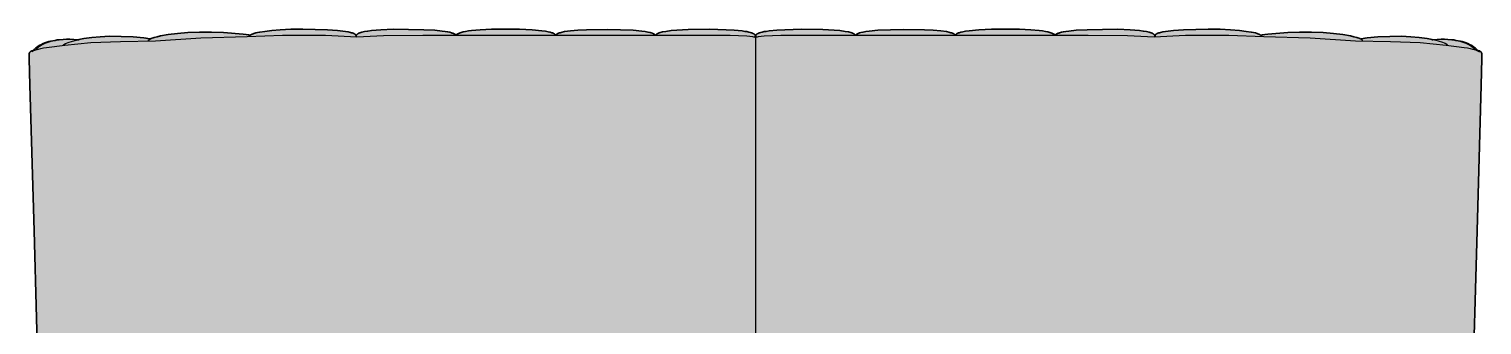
# Model space of a CAD drawing. Header units: millimetres. Extents: x 0 to 4322, y -1054 to 754.
# Drawn here: x 194 to 2045, y -677 to -300 of the extents above; entities that cross this region are included whole.
import ezdxf

# ---------------------------------------------------------------- set-up
doc = ezdxf.new("R2010")
doc.units = ezdxf.units.MM
doc.layers.add('Blocks', color=7, linetype='Continuous')
doc.layers.add('Blocks$Fill', color=7, linetype='Continuous', true_color=0xffffff)
doc.layers.add('Blocks$Inner', color=7, linetype='Continuous', lineweight=25, true_color=0x007f00)
doc.layers.add('Blocks$Outline', color=7, linetype='Continuous', lineweight=35, true_color=0xff3f3f)

# ---------------------------------------------------------------- blocks, each defined once
blk = doc.blocks.new('Loafer SC26 Sofa Back')
at = {"layer": 'Blocks$Fill'}
blk.add_hatch(color=256, dxfattribs=at).paths.add_polyline_path([(2018.5, 10), (2018.4, 9.5), (2018.3, 9), (2018.1, 8.5), (2018, 8.1), (2017.8, 7.8), (2017.7, 7.4), (2017.6, 7.3), (2017.5, 7.2), (2017.4, 7), (2017.3, 6.9), (2017.2, 6.8), (2017.1, 6.7), (2017, 6.6), (2017, 6.5), (2016.9, 6.4), (2016.8, 6.3), (2016.7, 6.3), (2016.6, 6.2), (2016.4, 6.1), (2016.2, 5.9), (2015.7, 5.7), (2015.3, 5.5), (2014.7, 5.3), (2014.1, 5.1), (2013.4, 4.9), (2010.8, 4.2), (2008.9, 3.8), (2007.6, 3.5), (2006.9, 3.4), (2006.9, 0), (1874.5, 0), (1874.5, 4.5), (1869.6, 4.5), (1865.5, 4.8), (1863.8, 4.9), (1862.4, 5.2), (1861.8, 5.3), (1861.3, 5.5), (1861.1, 5.5), (1860.8, 5.6), (1860.7, 5.7), (1860.5, 5.8), (1860.4, 5.8), (1860.3, 5.8), (1860.3, 5.9), (1860.2, 5.9), (1860.1, 5.9), (1860.1, 6), (1860, 6), (1860, 6), (1859.9, 6.1), (1859.8, 6.1), (1859.8, 6.2), (1859.7, 6.2), (1859.7, 6.3), (1859.7, 6.4), (1859.6, 6.4), (1859.6, 6.5), (1859.4, 6.6), (1859.2, 6.7), (1859.1, 6.8), (1858.9, 6.9), (1858.8, 7.1), (1858.6, 7.2), (1858.5, 7.3), (1858.4, 7.5), (1858.3, 7.6), (1858.2, 7.8), (1858.1, 7.9), (1858, 8.1), (1857.9, 8.2), (1857.8, 8.4), (1857.7, 8.7), (1857.5, 9.1), (1857.4, 9.5), (1857.3, 9.8), (1857.3, 10.2), (1857.1, 11.1), (1857, 11.9), (1856.7, 16.1), (1856.5, 22.1), (1854.8, 157.3), (1851.8, 217.1), (1849.8, 248.7), (1849.7, 249.3), (1849.8, 249.5), (1849.8, 249.6), (1849.8, 249.7), (1849.8, 249.8), (1849.8, 249.9), (1849.8, 250), (1849.9, 250.1), (1797.8, 259.2), (1785.1, 260.5), (1772.1, 261.3), (1729.8, 262.2), (1124.8, 262.8), (1122.9, 262.9), (1121.3, 263.1), (1120.7, 263.2), (1120.2, 263.4), (1120, 263.4), (1119.8, 263.5), (1119.6, 263.6), (1119.5, 263.6), (1119.5, 263.6), (1119.4, 263.6), (1119.3, 263.6), (1119.2, 263.5), (1119, 263.4), (1118.7, 263.4), (1118.2, 263.2), (1117.6, 263.1), (1116.1, 262.9), (1114.2, 262.8), (1102.9, 262.5), (466.9, 261.3), (453.9, 260.5), (441.2, 259.2), (413.2, 254.8), (389.1, 250.1), (389.1, 250), (389.1, 249.9), (389.2, 249.8), (389.2, 249.7), (389.2, 249.6), (389.2, 249.5), (389.2, 249.3), (389.2, 248.7), (389.1, 248), (384.2, 157.3), (382.6, 97), (382.3, 16.1), (381.9, 11.9), (381.8, 11.1), (381.7, 10.2), (381.6, 9.8), (381.5, 9.5), (381.4, 9.1), (381.3, 8.7), (381.2, 8.4), (381.1, 8.2), (381, 8.1), (380.9, 7.9), (380.8, 7.8), (380.7, 7.6), (380.6, 7.5), (380.5, 7.3), (380.3, 7.2), (380.2, 7.1), (380, 6.9), (379.9, 6.8), (379.7, 6.7), (379.6, 6.6), (379.4, 6.5), (379.3, 6.4), (379.3, 6.4), (379.3, 6.3), (379.2, 6.2), (379.2, 6.2), (379.1, 6.1), (379.1, 6.1), (379, 6), (378.9, 6), (378.9, 6), (378.8, 5.9), (378.8, 5.9), (378.7, 5.9), (378.6, 5.8), (378.5, 5.8), (378.5, 5.8), (378.3, 5.7), (378.1, 5.6), (377.9, 5.5), (377.7, 5.5), (377.1, 5.3), (376.5, 5.2), (375.1, 4.9), (373.4, 4.8), (369.4, 4.5), (364.5, 4.5), (364.5, 0), (232.1, 0), (232.1, 3.4), (231.4, 3.5), (230.1, 3.8), (228.1, 4.2), (225.5, 4.9), (224.8, 5.1), (224.2, 5.3), (223.7, 5.5), (223.2, 5.7), (222.8, 5.9), (222.6, 6.1), (222.4, 6.2), (222.3, 6.3), (222.2, 6.3), (222.1, 6.4), (222, 6.5), (221.9, 6.6), (221.8, 6.7), (221.7, 6.8), (221.6, 6.9), (221.5, 7), (221.5, 7.2), (221.4, 7.3), (221.3, 7.4), (221.1, 7.8), (221, 8.1), (220.8, 8.5), (220.7, 9), (220.5, 9.5), (220.4, 10), (219, 13), (217.7, 16), (216.6, 19.1), (215.5, 22.2), (214.6, 25.2), (213.8, 28.3), (213.1, 31.4), (212.6, 34.4), (211.8, 40.4), (211.3, 46.9), (210.9, 63.8), (193.6, 719.8), (193.6, 721.8), (193.7, 722.5), (193.7, 722.7), (193.8, 723), (193.8, 723.2), (193.9, 723.4), (193.9, 723.5), (194, 723.7), (194.1, 724), (194.3, 724.3), (194.4, 724.6), (194.6, 724.9), (194.7, 725), (194.8, 725.2), (194.9, 725.3), (195, 725.4), (195.1, 725.5), (195.2, 725.6), (195.3, 725.7), (195.5, 725.8), (195.6, 725.9), (195.7, 726), (195.9, 726.1), (196, 726.2), (196.2, 726.3), (196.3, 726.3), (196.5, 726.4), (196.6, 726.4), (196.8, 726.5), (197, 726.5), (197.2, 726.5), (197.4, 726.6), (197.6, 726.6), (197.8, 726.6), (198, 726.6), (198.2, 726.6), (198.4, 726.8), (198.6, 727), (198.8, 727.2), (199, 727.4), (199.2, 727.5), (199.5, 727.7), (199.7, 727.8), (199.8, 727.9), (199.9, 727.9), (200.6, 728.7), (201.4, 729.5), (202.3, 730.3), (203.2, 731), (204.1, 731.7), (205.1, 732.4), (207.2, 733.7), (209.3, 734.8), (211.5, 735.8), (213.7, 736.7), (216.1, 737.5), (218.7, 738.3), (221.3, 738.9), (224, 739.5), (226.8, 739.8), (229.4, 740.4), (232.1, 740.7), (237.1, 741.2), (241.3, 741.5), (245.6, 741.5), (250.5, 741.1), (256, 740.4), (256.7, 740.7), (257.4, 740.9), (259.2, 741.4), (261.2, 741.8), (263.4, 742.2), (273.5, 743.5), (284.1, 744.5), (296.2, 745.1), (310.9, 745), (326.4, 744.4), (339.8, 743.2), (342.4, 742.8), (344.7, 742.4), (346.6, 741.9), (347.3, 741.7), (347.7, 741.6), (348, 741.5), (348.5, 741.8), (349, 742.1), (349.6, 742.4), (350.2, 742.6), (351.6, 743.2), (353.2, 743.7), (356.8, 744.6), (361, 745.5), (370.9, 747.2), (382.6, 748.7), (396, 749.8), (410.7, 750.4), (425.9, 750.4), (441.2, 749.9), (466.4, 747.9), (470.2, 747.5), (472.7, 747), (473.6, 746.8), (474, 746.7), (474.3, 746.6), (474.6, 746.5), (474.7, 746.4), (474.8, 746.4), (474.9, 746.3), (475, 746.3), (475.1, 746.2), (475.1, 746.2), (475.2, 746.2), (475.3, 746.3), (475.4, 746.4), (475.6, 746.5), (475.7, 746.7), (476, 746.9), (476.4, 747.1), (476.8, 747.3), (477.2, 747.5), (478.1, 747.9), (479.1, 748.3), (480.1, 748.7), (482.4, 749.3), (484.8, 749.9), (487.5, 750.4), (494.1, 751.4), (502.8, 752.5), (513.8, 753.5), (527.2, 754.1), (542.3, 754.3), (573.8, 753.3), (586.8, 752.3), (596.8, 751.2), (600.5, 750.6), (603.3, 750), (604.5, 749.7), (605.6, 749.3), (606.5, 749), (607.4, 748.7), (608.1, 748.3), (608.4, 748.2), (608.7, 748), (609, 747.8), (609.1, 747.7), (609.3, 747.6), (609.4, 747.5), (609.5, 747.4), (609.6, 747.3), (609.7, 747.1), (609.8, 747), (609.9, 746.9), (609.9, 746.8), (610, 746.6), (610.1, 746.5), (610.1, 746.3), (610.2, 746.2), (610.2, 746), (610.2, 745.9), (610.3, 745.7), (610.3, 745.5), (610.3, 745.4), (610.3, 745.2), (610.3, 745), (610.3, 745.2), (610.4, 745.4), (610.4, 745.6), (610.5, 745.8), (610.5, 746), (610.6, 746.2), (610.7, 746.3), (610.8, 746.5), (610.9, 746.7), (611, 746.9), (611.1, 747), (611.3, 747.2), (611.4, 747.3), (611.5, 747.5), (611.7, 747.6), (611.9, 747.8), (612, 747.9), (612.2, 748), (612.6, 748.3), (613.1, 748.6), (613.5, 748.8), (614, 749), (615.1, 749.5), (616.4, 749.9), (617.8, 750.3), (621.2, 751.1), (625.2, 751.8), (630, 752.4), (641.8, 753.4), (657.7, 754), (696.6, 753.5), (710.6, 752.7), (720.2, 751.8), (723.9, 751.3), (727, 750.8), (729.7, 750.2), (731.9, 749.5), (733, 749.2), (733.9, 748.9), (734.7, 748.5), (735.5, 748.1), (735.8, 747.9), (736.2, 747.8), (736.5, 747.6), (736.7, 747.4), (737, 747.2), (737.2, 747), (737.4, 746.8), (737.5, 746.7), (737.6, 746.5), (737.6, 746.6), (737.7, 746.6), (737.8, 746.7), (737.9, 746.8), (738, 746.9), (738.1, 747.1), (738.2, 747.2), (738.5, 747.4), (738.8, 747.6), (739.2, 747.8), (740, 748.3), (740.9, 748.8), (742, 749.2), (743.1, 749.7), (744.4, 750.1), (745.6, 750.5), (747, 750.8), (750, 751.4), (753.5, 752), (757.7, 752.5), (768.6, 753.4), (782.9, 754.1), (818.5, 754.2), (834.7, 753.4), (847.3, 752.2), (851.7, 751.6), (855.1, 750.9), (857.7, 750.3), (859.8, 749.6), (860.7, 749.3), (861.5, 749), (862.2, 748.6), (862.6, 748.5), (862.9, 748.3), (863.2, 748.1), (863.5, 747.9), (863.8, 747.7), (864, 747.5), (864.2, 747.2), (864.3, 747.1), (864.4, 747), (864.5, 746.9), (864.6, 746.7), (864.7, 746.6), (864.8, 746.4), (864.9, 746.6), (865, 746.7), (865.1, 746.8), (865.2, 747), (865.3, 747.1), (865.4, 747.2), (865.5, 747.3), (865.6, 747.4), (865.9, 747.7), (866.2, 747.9), (866.5, 748.1), (866.9, 748.3), (867.3, 748.5), (867.7, 748.7), (868.5, 749), (869.5, 749.4), (870.6, 749.7), (873.1, 750.3), (876.1, 751), (883.5, 752.1), (893, 752.9), (904.2, 753.5), (931.4, 753.9), (963.5, 752.8), (974.7, 751.7), (978.9, 751.2), (982.4, 750.5), (985.4, 749.8), (986.7, 749.5), (988, 749), (988.6, 748.8), (989.1, 748.6), (989.6, 748.3), (990.2, 748), (990.6, 747.7), (991.1, 747.4), (991.5, 747.1), (991.9, 746.7), (992.8, 747.4), (993.2, 747.7), (993.6, 748), (994.1, 748.3), (994.6, 748.5), (995, 748.8), (995.6, 749), (996.1, 749.2), (996.7, 749.4), (997.9, 749.8), (1001, 750.6), (1005.4, 751.4), (1012, 752.3), (1033.7, 753.6), (1061.3, 754), (1092.3, 752.8), (1102.3, 751.9), (1105.8, 751.4), (1108.6, 751), (1110.9, 750.5), (1112.8, 750), (1114.4, 749.5), (1115.7, 749), (1116.2, 748.8), (1116.7, 748.6), (1117.1, 748.4), (1117.5, 748.2), (1117.8, 748), (1118.1, 747.8), (1118.3, 747.6), (1118.6, 747.4), (1118.7, 747.2), (1118.8, 747.1), (1118.8, 747), (1118.9, 746.9), (1119, 746.9), (1119, 746.8), (1119, 746.8), (1119.1, 746.7), (1119.1, 746.6), (1119.1, 746.6), (1119.1, 746.5), (1119.2, 746.4), (1119.2, 746.4), (1119.2, 746.3), (1119.2, 746.2), (1119.2, 746.1), (1119.3, 746), (1119.3, 745.8), (1119.3, 745.6), (1119.3, 745.4), (1119.2, 745.2), (1119.2, 745), (1119.1, 744.7), (1119, 744.4), (1118.9, 744.2), (1118.8, 743.9), (1118.9, 743.9), (1119.1, 743.8), (1119.2, 743.7), (1119.4, 743.6), (1119.4, 743.6), (1119.5, 743.6), (1119.5, 743.6), (1119.6, 743.6), (1119.7, 743.7), (1119.9, 743.8), (1120.1, 743.9), (1120.1, 743.9), (1120, 744.2), (1119.9, 744.4), (1119.8, 744.7), (1119.8, 745), (1119.7, 745.2), (1119.7, 745.4), (1119.7, 745.6), (1119.7, 745.8), (1119.7, 746), (1119.7, 746.1), (1119.7, 746.2), (1119.7, 746.3), (1119.8, 746.4), (1119.8, 746.4), (1119.8, 746.5), (1119.8, 746.6), (1119.9, 746.6), (1119.9, 746.7), (1119.9, 746.8), (1120, 746.8), (1120, 746.9), (1120, 746.9), (1120.1, 747), (1120.2, 747.1), (1120.3, 747.2), (1120.4, 747.4), (1120.6, 747.6), (1120.9, 747.8), (1121.2, 748), (1121.5, 748.2), (1121.9, 748.4), (1122.3, 748.6), (1122.8, 748.8), (1123.3, 749), (1124.6, 749.5), (1126.1, 750), (1128.1, 750.5), (1130.4, 751), (1133.2, 751.4), (1136.7, 751.9), (1146.7, 752.8), (1177.7, 754), (1205.3, 753.6), (1226.9, 752.3), (1233.6, 751.4), (1237.9, 750.6), (1241.1, 749.8), (1242.3, 749.4), (1242.9, 749.2), (1243.4, 749), (1243.9, 748.8), (1244.4, 748.5), (1244.9, 748.3), (1245.3, 748), (1245.7, 747.7), (1246.2, 747.4), (1247, 746.7), (1247.4, 747.1), (1247.9, 747.4), (1248.3, 747.7), (1248.8, 748), (1249.3, 748.3), (1249.8, 748.6), (1250.4, 748.8), (1251, 749), (1252.2, 749.5), (1253.6, 749.8), (1256.6, 750.5), (1260.1, 751.2), (1264.3, 751.7), (1275.5, 752.8), (1307.5, 753.9), (1334.7, 753.5), (1345.9, 752.9), (1355.5, 752.1), (1362.9, 751), (1365.9, 750.3), (1368.4, 749.7), (1369.4, 749.4), (1370.4, 749), (1371.3, 748.7), (1371.7, 748.5), (1372.1, 748.3), (1372.4, 748.1), (1372.7, 747.9), (1373, 747.7), (1373.3, 747.4), (1373.4, 747.3), (1373.6, 747.2), (1373.7, 747.1), (1373.8, 747), (1373.9, 746.8), (1374, 746.7), (1374.1, 746.6), (1374.1, 746.4), (1374.2, 746.6), (1374.3, 746.7), (1374.4, 746.9), (1374.5, 747), (1374.6, 747.1), (1374.7, 747.2), (1374.9, 747.5), (1375.2, 747.7), (1375.5, 747.9), (1375.8, 748.1), (1376.1, 748.3), (1376.4, 748.5), (1376.7, 748.6), (1377.5, 749), (1378.3, 749.3), (1379.2, 749.6), (1381.2, 750.3), (1383.8, 750.9), (1387.2, 751.6), (1391.7, 752.2), (1404.2, 753.4), (1420.4, 754.2), (1456, 754.1), (1470.4, 753.4), (1481.2, 752.5), (1485.4, 752), (1489, 751.4), (1492, 750.8), (1493.3, 750.5), (1494.6, 750.1), (1495.8, 749.7), (1497, 749.2), (1498, 748.8), (1499, 748.3), (1499.8, 747.8), (1500.2, 747.6), (1500.5, 747.4), (1500.8, 747.2), (1500.9, 747.1), (1501, 746.9), (1501.1, 746.8), (1501.2, 746.7), (1501.3, 746.6), (1501.3, 746.6), (1501.3, 746.5), (1501.4, 746.7), (1501.5, 746.8), (1501.7, 747), (1502, 747.2), (1502.2, 747.4), (1502.5, 747.6), (1502.8, 747.8), (1503.1, 747.9), (1503.5, 748.1), (1504.2, 748.5), (1505.1, 748.9), (1506, 749.2), (1507, 749.5), (1509.3, 750.2), (1512, 750.8), (1515.1, 751.3), (1518.8, 751.8), (1528.3, 752.7), (1542.3, 753.5), (1581.2, 754), (1597.1, 753.4), (1609, 752.4), (1613.7, 751.8), (1617.8, 751.1), (1621.1, 750.3), (1622.5, 749.9), (1623.8, 749.5), (1624.9, 749), (1625.4, 748.8), (1625.9, 748.6), (1626.3, 748.3), (1626.7, 748), (1626.9, 747.9), (1627.1, 747.8), (1627.3, 747.6), (1627.4, 747.5), (1627.6, 747.3), (1627.7, 747.2), (1627.8, 747), (1627.9, 746.9), (1628.1, 746.7), (1628.2, 746.5), (1628.3, 746.3), (1628.3, 746.2), (1628.4, 746), (1628.5, 745.8), (1628.5, 745.6), (1628.6, 745.4), (1628.6, 745.2), (1628.7, 745), (1628.7, 745), (1628.7, 745.2), (1628.7, 745.4), (1628.7, 745.5), (1628.7, 745.7), (1628.7, 745.9), (1628.7, 746), (1628.8, 746.2), (1628.8, 746.3), (1628.9, 746.5), (1628.9, 746.6), (1629, 746.8), (1629.1, 746.9), (1629.2, 747), (1629.3, 747.1), (1629.4, 747.3), (1629.5, 747.4), (1629.6, 747.5), (1629.7, 747.6), (1629.8, 747.7), (1630, 747.8), (1630.2, 748), (1630.5, 748.2), (1630.9, 748.3), (1631.6, 748.7), (1632.4, 749), (1633.4, 749.3), (1634.4, 749.7), (1635.6, 750), (1638.5, 750.6), (1642.2, 751.2), (1652.1, 752.3), (1665.2, 753.3), (1696.6, 754.3), (1711.8, 754.1), (1725.1, 753.5), (1736.2, 752.5), (1744.9, 751.4), (1751.4, 750.4), (1754.1, 749.9), (1756.6, 749.3), (1758.8, 748.7), (1759.9, 748.3), (1760.9, 747.9), (1761.8, 747.5), (1762.2, 747.3), (1762.6, 747.1), (1762.9, 746.9), (1763.2, 746.7), (1763.4, 746.5), (1763.5, 746.4), (1763.7, 746.3), (1763.8, 746.2), (1763.9, 746.2), (1763.9, 746.3), (1764, 746.3), (1764.1, 746.4), (1764.2, 746.4), (1764.4, 746.5), (1764.6, 746.6), (1764.9, 746.7), (1765.3, 746.8), (1766.2, 747), (1768.8, 747.5), (1772.5, 747.9), (1797.8, 749.9), (1813, 750.4), (1828.3, 750.4), (1842.9, 749.8), (1856.4, 748.7), (1868.1, 747.2), (1877.9, 745.5), (1882.1, 744.6), (1885.8, 743.7), (1887.3, 743.2), (1888.7, 742.6), (1889.4, 742.4), (1890, 742.1), (1890.5, 741.8), (1891, 741.5), (1891.3, 741.6), (1891.6, 741.7), (1892.4, 741.9), (1894.2, 742.4), (1896.5, 742.8), (1899.2, 743.2), (1912.6, 744.4), (1928, 745), (1942.8, 745.1), (1954.9, 744.5), (1965.5, 743.5), (1975.5, 742.2), (1977.7, 741.8), (1979.8, 741.4), (1981.5, 740.9), (1982.3, 740.7), (1983, 740.4), (1988.4, 741.1), (1993.4, 741.5), (1997.6, 741.5), (2001.9, 741.2), (2006.9, 740.7), (2009.6, 740.4), (2012.2, 739.8), (2015, 739.5), (2017.7, 738.9), (2020.3, 738.3), (2022.8, 737.5), (2025.2, 736.7), (2027.5, 735.8), (2029.7, 734.8), (2031.8, 733.7), (2033.8, 732.4), (2034.8, 731.7), (2035.8, 731), (2036.7, 730.3), (2037.5, 729.5), (2038.3, 728.7), (2039.1, 727.9), (2039.2, 727.9), (2039.3, 727.8), (2039.5, 727.7), (2039.7, 727.5), (2039.9, 727.4), (2040.2, 727.2), (2040.4, 727), (2040.6, 726.8), (2040.8, 726.6), (2041, 726.6), (2041.2, 726.6), (2041.4, 726.6), (2041.6, 726.6), (2041.8, 726.5), (2042, 726.5), (2042.1, 726.5), (2042.3, 726.4), (2042.5, 726.4), (2042.6, 726.3), (2042.8, 726.3), (2042.9, 726.2), (2043.1, 726.1), (2043.2, 726), (2043.4, 725.9), (2043.5, 725.8), (2043.6, 725.7), (2043.7, 725.6), (2043.9, 725.5), (2044, 725.4), (2044.1, 725.3), (2044.2, 725.2), (2044.3, 725), (2044.4, 724.9), (2044.5, 724.6), (2044.7, 724.3), (2044.8, 724), (2045, 723.7), (2045, 723.5), (2045.1, 723.4), (2045.1, 723.2), (2045.2, 723), (2045.2, 722.7), (2045.3, 722.5), (2045.3, 721.8), (2045.4, 719.8), (2045.4, 716.5), (2027.6, 46.9), (2027.2, 40.4), (2026.4, 34.4), (2025.8, 31.4), (2025.2, 28.3), (2024.4, 25.2), (2023.4, 22.2), (2022.4, 19.1), (2021.2, 16), (2019.9, 13)], flags=0)
at = {"layer": 'Blocks$Inner'}
for p, q in [((1119, 746.8), (1118.9, 746.9)), ((1120, 746.8), (1120, 746.9)), ((2040.8, 726.6), (2040, 726.3))]:
    blk.add_line(p, q, dxfattribs=at)
for points in [[(348, 741.5), (347.7, 741.6), (347.3, 741.7), (346.6, 741.9), (344.7, 742.4), (342.4, 742.8), (339.8, 743.2), (326.4, 744.4), (310.9, 745), (296.2, 745.1), (284.1, 744.5), (273.5, 743.5), (263.4, 742.2), (261.2, 741.8), (259.2, 741.4), (257.4, 740.9), (256.7, 740.7), (256, 740.4), (250.5, 741.1), (245.6, 741.5), (241.3, 741.5), (237.1, 741.2), (232.1, 740.7), (229.4, 740.4), (226.8, 739.8), (223.3, 739), (220.2, 738.1), (217.4, 737.2), (215, 736.3), (212.9, 735.4), (211.1, 734.5), (209.4, 733.6), (207.8, 732.6), (206.2, 731.5), (204.7, 730.3), (204, 729.7), (203.3, 729), (202.6, 728.4), (202, 727.7), (200.3, 726.9), (199.3, 726.4), (196.9, 725.1)], [(202, 727.7), (205.4, 728.7), (208.7, 729.5), (212.1, 730.2), (216, 730.8), (239.1, 733.8), (272.3, 737.2), (310, 738.6), (354.8, 739.5), (412.6, 743.3), (471.6, 744.8), (516.4, 746.7), (571.2, 746.5), (611.5, 744.5), (645.4, 746.1), (695.6, 746.5), (739, 746.5), (790.4, 746.5), (865.9, 746.4), (939.5, 746.4), (992.1, 746.7), (1037.9, 746.5), (1087, 746.5), (1108.3, 745.6), (1112.3, 745.2), (1115.6, 744.7), (1117, 744.4), (1118.1, 744.2), (1118.5, 744), (1118.9, 743.9), (1119.1, 743.8), (1119.2, 743.7), (1119.4, 743.6), (1119.4, 743.6), (1119.5, 743.6), (1119.5, 267)], [(345.5, 739.1), (345.6, 739.3), (345.7, 739.5), (345.7, 739.7), (345.8, 739.9), (346, 740), (346.1, 740.2), (346.2, 740.3), (346.4, 740.5), (346.5, 740.6), (346.7, 740.8), (346.9, 740.9), (347.1, 741), (347.3, 741.2), (347.5, 741.3), (347.7, 741.4), (348, 741.5), (348.5, 741.8), (349, 742.1), (349.6, 742.4), (350.2, 742.6), (351.6, 743.2), (353.2, 743.7), (356.8, 744.6), (361, 745.5), (370.9, 747.2), (382.6, 748.7), (396, 749.8), (410.7, 750.4), (425.9, 750.4), (441.2, 749.9), (466.4, 747.9), (470.2, 747.5), (472.7, 747), (473.6, 746.8), (474, 746.7), (474.3, 746.6), (474.6, 746.5), (474.7, 746.4), (474.8, 746.4), (474.9, 746.3), (475, 746.3), (475.1, 746.2), (475.1, 746.2), (475.2, 746.2)], [(474.4, 744.9), (474.4, 745.1), (474.5, 745.3), (474.6, 745.5), (474.6, 745.6), (474.7, 745.6), (474.7, 745.7), (474.8, 745.8), (474.9, 745.9), (474.9, 745.9), (475, 746), (475, 746.1), (475.1, 746.1), (475.2, 746.2), (475.3, 746.3), (475.4, 746.4), (475.6, 746.5), (475.7, 746.7), (476, 746.9), (476.4, 747.1), (476.8, 747.3), (477.2, 747.5), (478.1, 747.9), (479.1, 748.3), (480.1, 748.7), (482.4, 749.3), (484.8, 749.9), (487.5, 750.4), (494.1, 751.4), (502.8, 752.5), (513.8, 753.5), (527.2, 754.1), (542.3, 754.3), (573.8, 753.3), (586.8, 752.3), (596.8, 751.2), (600.5, 750.6), (603.3, 750), (604.5, 749.7), (605.6, 749.3), (606.5, 749), (607.4, 748.7), (608.1, 748.3), (608.4, 748.2), (608.7, 748), (609, 747.8), (609.1, 747.7), (609.3, 747.6), (609.4, 747.5), (609.5, 747.4), (609.6, 747.3), (609.7, 747.1), (609.8, 747), (609.9, 746.9), (609.9, 746.8), (610, 746.6), (610.1, 746.5), (610.1, 746.3), (610.2, 746.2), (610.2, 746), (610.2, 745.9), (610.3, 745.7), (610.3, 745.5), (610.3, 745.4), (610.3, 745.2), (610.3, 745), (610.3, 744.8), (610.2, 744.6), (610.3, 744.8), (610.3, 745), (610.3, 745.2), (610.4, 745.4), (610.4, 745.6), (610.5, 745.8), (610.5, 746), (610.6, 746.2), (610.7, 746.3), (610.8, 746.5), (610.9, 746.7), (611, 746.9), (611.1, 747), (611.3, 747.2), (611.4, 747.3), (611.5, 747.5), (611.7, 747.6), (611.9, 747.8), (612, 747.9), (612.2, 748), (612.6, 748.3), (613.1, 748.6), (613.5, 748.8), (614, 749), (615.1, 749.5), (616.4, 749.9), (617.8, 750.3), (621.2, 751.1), (625.2, 751.8), (630, 752.4), (641.8, 753.4), (657.7, 754), (696.6, 753.5), (710.6, 752.7), (720.2, 751.8), (723.9, 751.3), (727, 750.8), (729.7, 750.2), (731.9, 749.5), (733, 749.2), (733.9, 748.9)], [(737.6, 746.6), (737.5, 746.7), (737.4, 746.8), (737.2, 747), (737, 747.2), (736.7, 747.4), (736.5, 747.6), (736.2, 747.8), (735.5, 748.1), (734.7, 748.5), (733.9, 748.9), (733, 749.2), (731.9, 749.5)], [(734.7, 748.5), (735.5, 748.1), (735.8, 747.9), (736.2, 747.8), (736.5, 747.6), (736.7, 747.4), (737, 747.2), (737.2, 747), (737.4, 746.8), (737.5, 746.7), (737.6, 746.5), (737.6, 746.6), (737.7, 746.6), (737.8, 746.7), (737.9, 746.8), (738, 746.9), (738.1, 747.1), (738.2, 747.2), (738.5, 747.4), (738.8, 747.6), (739.2, 747.8), (740, 748.3), (740.9, 748.8), (742, 749.2), (743.1, 749.7), (744.4, 750.1), (745.6, 750.5), (747, 750.8), (750, 751.4), (753.5, 752), (757.7, 752.5), (768.6, 753.4), (782.9, 754.1), (818.5, 754.2), (834.7, 753.4), (847.3, 752.2), (851.7, 751.6), (855.1, 750.9), (857.7, 750.3), (859.8, 749.6), (860.7, 749.3), (861.5, 749), (862.2, 748.6), (862.6, 748.5), (862.9, 748.3), (863.2, 748.1), (863.5, 747.9), (863.8, 747.7), (864, 747.5), (864.2, 747.2), (864.3, 747.1), (864.4, 747), (864.5, 746.9), (864.6, 746.7), (864.7, 746.6), (864.8, 746.4), (864.9, 746.6), (865, 746.7), (865.1, 746.8), (865.2, 747), (865.3, 747.1), (865.4, 747.2), (865.5, 747.3), (865.6, 747.4), (865.9, 747.7), (866.2, 747.9), (866.5, 748.1), (866.9, 748.3), (867.3, 748.5), (867.7, 748.7), (868.5, 749), (869.5, 749.4), (870.6, 749.7), (873.1, 750.3), (876.1, 751), (883.5, 752.1), (893, 752.9), (904.2, 753.5), (931.4, 753.9), (963.5, 752.8), (974.7, 751.7), (978.9, 751.2), (982.4, 750.5), (985.4, 749.8), (986.7, 749.5), (988, 749), (988.6, 748.8), (989.1, 748.6), (989.6, 748.3), (990.2, 748), (990.6, 747.7), (991.1, 747.4), (991.5, 747.1), (991.9, 746.7), (992.8, 747.4), (993.2, 747.7), (993.6, 748), (994.1, 748.3), (994.6, 748.5), (995, 748.8), (995.6, 749)], [(1118.1, 747.8), (1117.8, 748), (1117.5, 748.2), (1117.1, 748.4), (1116.7, 748.6), (1116.2, 748.8), (1115.7, 749), (1114.4, 749.5), (1112.8, 750), (1110.9, 750.5), (1108.6, 751), (1105.8, 751.4), (1102.3, 751.9), (1092.3, 752.8), (1061.3, 754), (1033.7, 753.6), (1012, 752.3), (1005.4, 751.4), (1001, 750.6), (997.9, 749.8), (996.7, 749.4), (996.1, 749.2), (995.6, 749), (995, 748.8), (994.6, 748.5), (994.1, 748.3), (993.7, 748), (993.3, 747.7), (993.1, 747.5), (993, 747.4), (992.8, 747.2), (992.6, 747.1), (992.5, 746.9), (992.3, 746.7)], [(1117.5, 748.2), (1117.8, 748), (1118.1, 747.8), (1118.3, 747.6), (1118.6, 747.4), (1118.7, 747.2), (1118.8, 747.1), (1118.8, 747), (1118.9, 746.9), (1119, 746.9), (1119, 746.8), (1119, 746.8), (1119.1, 746.7), (1119.1, 746.6), (1119.1, 746.6), (1119.1, 746.5), (1119.2, 746.4), (1119.2, 746.4), (1119.2, 746.3), (1119.2, 746.2), (1119.2, 746.1), (1119.3, 746), (1119.3, 745.8), (1119.3, 745.6), (1119.3, 745.4), (1119.2, 745.2), (1119.2, 745), (1119.1, 744.7), (1119, 744.4), (1118.9, 744.2), (1118.8, 743.9)], [(1119.5, 743.6), (1119.5, 743.6), (1119.6, 743.6), (1119.7, 743.7), (1119.9, 743.8), (1120.1, 743.9), (1120.5, 744), (1120.9, 744.2), (1121.4, 744.3), (1122, 744.4), (1123.3, 744.7), (1126.6, 745.2), (1130.7, 745.6), (1151.9, 746.5), (1201, 746.5), (1246.8, 746.7), (1299.5, 746.4), (1373.1, 746.4), (1448.6, 746.5), (1500, 746.5), (1543.3, 746.5), (1593.5, 746.1), (1627.5, 744.5), (1667.7, 746.5), (1722.6, 746.7), (1767.3, 744.8), (1826.4, 743.3), (1884.2, 739.5), (1928.9, 738.6), (1966.6, 737.2), (1999.9, 733.8), (2022.9, 730.8), (2026.8, 730.2), (2030.2, 729.5), (2033.5, 728.7), (2037, 727.7), (2038.7, 726.9), (2039.6, 726.4), (2042.1, 725.1)], [(1504.2, 748.5), (1503.5, 748.1), (1503.1, 747.9), (1502.8, 747.8), (1502.5, 747.6), (1502.2, 747.4), (1502, 747.2), (1501.7, 747), (1501.5, 746.8), (1501.4, 746.7), (1501.3, 746.5), (1501.3, 746.6), (1501.3, 746.6), (1501.2, 746.7), (1501.1, 746.8), (1501, 746.9), (1500.9, 747.1), (1500.8, 747.2), (1500.5, 747.4), (1500.2, 747.6), (1499.8, 747.8), (1499, 748.3), (1498, 748.8), (1497, 749.2), (1495.8, 749.7), (1494.6, 750.1), (1493.3, 750.5), (1492, 750.8), (1489, 751.4), (1485.4, 752), (1481.2, 752.5), (1470.4, 753.4), (1456, 754.1), (1420.4, 754.2), (1404.2, 753.4), (1391.7, 752.2), (1387.2, 751.6), (1383.8, 750.9), (1381.2, 750.3), (1379.2, 749.6), (1378.3, 749.3), (1377.5, 749), (1376.7, 748.6), (1376.4, 748.5), (1376.1, 748.3), (1375.8, 748.1), (1375.5, 747.9), (1375.2, 747.7), (1374.9, 747.5), (1374.7, 747.2), (1374.6, 747.1), (1374.5, 747), (1374.4, 746.9), (1374.3, 746.7), (1374.2, 746.6), (1374.1, 746.4), (1374.1, 746.6), (1374, 746.7), (1373.9, 746.8), (1373.8, 747), (1373.7, 747.1), (1373.6, 747.2), (1373.4, 747.3), (1373.3, 747.4), (1373, 747.7), (1372.7, 747.9), (1372.4, 748.1), (1372.1, 748.3), (1371.7, 748.5), (1371.3, 748.7), (1370.4, 749), (1369.4, 749.4), (1368.4, 749.7), (1365.9, 750.3), (1362.9, 751), (1355.5, 752.1), (1345.9, 752.9), (1334.7, 753.5), (1307.5, 753.9), (1275.5, 752.8), (1264.3, 751.7), (1260.1, 751.2), (1256.6, 750.5), (1253.6, 749.8), (1252.2, 749.5), (1251, 749), (1250.4, 748.8), (1249.8, 748.6), (1249.3, 748.3), (1248.8, 748), (1248.3, 747.7), (1247.9, 747.4), (1247.4, 747.1), (1247, 746.7), (1246.2, 747.4), (1245.7, 747.7), (1245.3, 748), (1244.9, 748.3), (1244.4, 748.5), (1243.9, 748.8), (1243.4, 749), (1242.9, 749.2), (1242.3, 749.4), (1241.1, 749.8), (1237.9, 750.6), (1233.6, 751.4), (1226.9, 752.3), (1205.3, 753.6), (1177.7, 754), (1146.7, 752.8), (1136.7, 751.9), (1133.2, 751.4), (1130.4, 751), (1128.1, 750.5), (1126.1, 750), (1124.6, 749.5), (1123.3, 749), (1122.8, 748.8), (1122.3, 748.6), (1121.9, 748.4), (1121.5, 748.2), (1121.2, 748), (1120.9, 747.8), (1120.6, 747.6), (1120.4, 747.4), (1120.3, 747.2), (1120.2, 747.1), (1120.1, 747), (1120, 746.9), (1120, 746.9), (1120, 746.8), (1119.9, 746.8), (1119.9, 746.7), (1119.9, 746.6), (1119.8, 746.6), (1119.8, 746.5), (1119.8, 746.4), (1119.8, 746.4), (1119.7, 746.3), (1119.7, 746.2), (1119.7, 746.1), (1119.7, 746), (1119.7, 745.8), (1119.7, 745.6), (1119.7, 745.4), (1119.7, 745.2), (1119.8, 745), (1119.8, 744.7), (1119.9, 744.4), (1120, 744.2), (1120.1, 743.9)], [(1120.9, 747.8), (1121.2, 748), (1121.5, 748.2)], [(1243.9, 748.8), (1244.4, 748.5), (1244.8, 748.3), (1245.3, 748), (1245.6, 747.7), (1245.8, 747.5), (1246, 747.4), (1246.2, 747.2), (1246.3, 747.1), (1246.5, 746.9), (1246.6, 746.7)], [(1501.3, 746.6), (1501.4, 746.7), (1501.5, 746.8), (1501.7, 747), (1502, 747.2), (1502.2, 747.4), (1502.5, 747.6), (1502.8, 747.8), (1503.5, 748.1), (1504.2, 748.5), (1505.1, 748.9), (1506, 749.2), (1507, 749.5)], [(1628.6, 745.2), (1628.7, 745), (1628.7, 744.8), (1628.7, 744.6), (1628.7, 744.8), (1628.7, 745), (1628.6, 745.2), (1628.6, 745.4), (1628.5, 745.6), (1628.5, 745.8), (1628.4, 746), (1628.3, 746.2), (1628.3, 746.3), (1628.2, 746.5), (1628.1, 746.7), (1627.9, 746.9), (1627.8, 747), (1627.7, 747.2), (1627.6, 747.3), (1627.4, 747.5), (1627.3, 747.6), (1627.1, 747.8), (1626.9, 747.9), (1626.7, 748), (1626.3, 748.3), (1625.9, 748.6), (1625.4, 748.8), (1624.9, 749), (1623.8, 749.5), (1622.5, 749.9), (1621.1, 750.3), (1617.8, 751.1), (1613.7, 751.8), (1609, 752.4), (1597.1, 753.4), (1581.2, 754), (1542.3, 753.5), (1528.3, 752.7), (1518.8, 751.8), (1515.1, 751.3), (1512, 750.8), (1509.3, 750.2), (1507, 749.5), (1506, 749.2), (1505.1, 748.9)], [(1764.6, 744.9), (1764.5, 745.1), (1764.4, 745.3), (1764.4, 745.5), (1764.3, 745.6), (1764.3, 745.6), (1764.2, 745.7), (1764.2, 745.8), (1764.1, 745.9), (1764, 745.9), (1764, 746), (1763.9, 746.1), (1763.9, 746.1), (1763.8, 746.2), (1763.7, 746.3), (1763.5, 746.4), (1763.4, 746.5), (1763.2, 746.7), (1762.9, 746.9), (1762.6, 747.1), (1762.2, 747.3), (1761.8, 747.5), (1760.9, 747.9), (1759.9, 748.3), (1758.8, 748.7), (1756.6, 749.3), (1754.1, 749.9), (1751.4, 750.4), (1744.9, 751.4), (1736.2, 752.5), (1725.1, 753.5), (1711.8, 754.1), (1696.6, 754.3), (1665.2, 753.3), (1652.1, 752.3), (1642.2, 751.2), (1638.5, 750.6), (1635.6, 750), (1634.4, 749.7), (1633.4, 749.3), (1632.4, 749), (1631.6, 748.7), (1630.9, 748.3), (1630.5, 748.2), (1630.2, 748), (1630, 747.8), (1629.8, 747.7), (1629.7, 747.6), (1629.6, 747.5), (1629.5, 747.4), (1629.4, 747.3), (1629.3, 747.1), (1629.2, 747), (1629.1, 746.9), (1629, 746.8), (1628.9, 746.6), (1628.9, 746.5), (1628.8, 746.3), (1628.8, 746.2), (1628.7, 746), (1628.7, 745.9), (1628.7, 745.7), (1628.7, 745.5), (1628.7, 745.4), (1628.7, 745.2), (1628.7, 745), (1628.7, 744.8)], [(1893.5, 739.1), (1893.4, 739.3), (1893.3, 739.5), (1893.2, 739.7), (1893.1, 739.9), (1893, 740), (1892.9, 740.2), (1892.7, 740.3), (1892.6, 740.5), (1892.4, 740.6), (1892.3, 740.8), (1892.1, 740.9), (1891.9, 741), (1891.7, 741.2), (1891.5, 741.3), (1891.2, 741.4), (1891, 741.5), (1890.5, 741.8), (1890, 742.1), (1889.4, 742.4), (1888.7, 742.6), (1887.3, 743.2), (1885.8, 743.7), (1882.1, 744.6), (1877.9, 745.5), (1868.1, 747.2), (1856.4, 748.7), (1842.9, 749.8), (1828.3, 750.4), (1813, 750.4), (1797.8, 749.9), (1772.5, 747.9), (1768.8, 747.5), (1766.2, 747), (1765.3, 746.8), (1764.9, 746.7), (1764.6, 746.6), (1764.4, 746.5), (1764.2, 746.4), (1764.1, 746.4), (1764, 746.3), (1763.9, 746.3), (1763.9, 746.2), (1763.8, 746.2), (1763.8, 746.2)], [(2037, 727.7), (2036.3, 728.4), (2035.7, 729), (2035, 729.7), (2034.2, 730.3), (2032.7, 731.5), (2031.1, 732.6), (2029.5, 733.6), (2027.9, 734.5), (2026, 735.4), (2023.9, 736.3), (2021.5, 737.2), (2018.8, 738.1), (2015.7, 739), (2012.2, 739.8), (2009.6, 740.4), (2006.9, 740.7), (2001.9, 741.2), (1997.6, 741.5), (1993.4, 741.5), (1988.4, 741.1), (1983, 740.4), (1982.3, 740.7), (1981.5, 740.9), (1979.8, 741.4), (1977.7, 741.8), (1975.5, 742.2), (1965.5, 743.5), (1954.9, 744.5), (1942.8, 745.1), (1928, 745), (1912.6, 744.4), (1899.2, 743.2), (1896.5, 742.8), (1894.2, 742.4), (1892.4, 741.9), (1891.6, 741.7), (1891.3, 741.6), (1891, 741.5)], [(199, 726.3), (198.2, 726.6), (198, 726.6), (197.8, 726.6), (197.6, 726.6), (197.4, 726.6), (197.2, 726.5), (197, 726.5), (196.8, 726.5), (196.6, 726.4), (196.5, 726.4), (196.3, 726.3), (196.2, 726.3), (196, 726.2), (195.9, 726.1), (195.7, 726), (195.6, 725.9), (195.5, 725.8), (195.3, 725.7), (195.2, 725.6), (195.1, 725.5), (195, 725.4), (194.9, 725.3), (194.8, 725.2), (194.7, 725), (194.6, 724.9), (194.4, 724.6), (194.3, 724.3), (194.1, 724), (194, 723.7), (193.9, 723.5), (193.9, 723.4), (193.8, 723.2), (193.8, 723), (193.7, 722.7), (193.7, 722.5), (193.6, 721.8), (193.6, 719.8), (193.6, 716.5), (194.4, 682.8), (199.9, 497.1), (206.1, 274.6)], [(198.2, 726.6), (198.4, 726.8), (198.6, 727), (198.8, 727.2), (199, 727.4), (199.2, 727.5), (199.5, 727.7), (199.7, 727.8), (199.8, 727.9), (199.9, 727.9)], [(199, 726.5), (199, 726.5), (199, 726.6), (199, 726.6), (199.1, 726.8), (199.1, 726.9), (199.2, 727), (199.3, 727.2), (199.5, 727.5), (199.7, 727.7), (199.8, 727.8), (199.9, 727.9), (200.6, 728.7), (201.4, 729.5), (202.3, 730.3), (203.2, 731), (204.1, 731.7), (205.1, 732.4), (207.2, 733.7), (209.3, 734.8), (211.5, 735.8), (213.7, 736.7), (216.1, 737.5), (218.7, 738.3), (221.3, 738.9), (224, 739.5), (226.8, 739.8)], [(237.1, 733.5), (237.2, 733.7), (237.3, 733.8), (237.5, 734), (237.6, 734.2), (237.7, 734.3), (237.9, 734.4), (238, 734.6), (238.2, 734.7), (238.5, 735), (238.9, 735.2), (239.2, 735.5), (239.6, 735.7), (240, 735.9), (240.5, 736.1), (241.4, 736.5), (243.6, 737.2), (249, 738.8), (252.2, 739.7), (256, 740.4)], [(2001.9, 733.5), (2001.7, 733.7), (2001.6, 733.8), (2001.5, 734), (2001.4, 734.2), (2001.2, 734.3), (2001.1, 734.4), (2000.9, 734.6), (2000.8, 734.7), (2000.4, 735), (2000.1, 735.2), (1999.7, 735.5), (1999.3, 735.7), (1998.9, 735.9), (1998.5, 736.1), (1997.5, 736.5), (1995.4, 737.2), (1990, 738.8), (1986.7, 739.7), (1983, 740.4)], [(2032.8, 274.6), (2039.1, 497.1), (2044.5, 682.8), (2045.4, 716.5), (2045.4, 719.8), (2045.3, 721.8), (2045.3, 722.5), (2045.2, 722.7), (2045.2, 723), (2045.1, 723.2), (2045.1, 723.4), (2045, 723.5), (2045, 723.7), (2044.8, 724), (2044.7, 724.3), (2044.5, 724.6), (2044.4, 724.9), (2044.3, 725), (2044.2, 725.2), (2044.1, 725.3), (2044, 725.4), (2043.9, 725.5), (2043.7, 725.6), (2043.6, 725.7), (2043.5, 725.8), (2043.4, 725.9), (2043.2, 726), (2043.1, 726.1), (2042.9, 726.2), (2042.8, 726.3), (2042.6, 726.3), (2042.5, 726.4), (2042.3, 726.4), (2042.1, 726.5), (2042, 726.5), (2041.8, 726.5), (2041.6, 726.6), (2041.4, 726.6), (2041.2, 726.6), (2041, 726.6), (2040.8, 726.6), (2040.6, 726.8), (2040.4, 727), (2040.2, 727.2), (2039.9, 727.4), (2039.7, 727.5), (2039.5, 727.7), (2039.3, 727.8), (2039.2, 727.9), (2039.1, 727.9), (2038.3, 728.7), (2037.5, 729.5), (2036.7, 730.3), (2035.8, 731), (2034.8, 731.7), (2033.8, 732.4), (2031.8, 733.7), (2029.7, 734.8), (2027.5, 735.8), (2025.2, 736.7), (2022.8, 737.5), (2020.3, 738.3), (2017.7, 738.9), (2015, 739.5), (2012.2, 739.8)], [(2040, 726.5), (2040, 726.5), (2039.9, 726.6), (2039.9, 726.6), (2039.9, 726.8), (2039.8, 726.9), (2039.8, 727), (2039.6, 727.2), (2039.5, 727.5), (2039.3, 727.7), (2039.2, 727.8), (2039.1, 727.9)]]:
    blk.add_lwpolyline(points, dxfattribs=at)
at = {"layer": 'Blocks$Outline'}
for points in [[(226.8, 739.8), (229.4, 740.4), (232.1, 740.7), (237.1, 741.2), (241.3, 741.5), (245.6, 741.5), (250.5, 741.1), (256, 740.4)], [(256, 740.4), (256.7, 740.7), (257.4, 740.9), (259.2, 741.4), (261.2, 741.8), (263.4, 742.2), (273.5, 743.5), (284.1, 744.5), (296.2, 745.1), (310.9, 745), (326.4, 744.4), (339.8, 743.2), (342.4, 742.8), (344.7, 742.4), (346.6, 741.9), (347.3, 741.7), (347.7, 741.6), (348, 741.5)], [(348, 741.5), (348.5, 741.8), (349, 742.1), (349.6, 742.4), (350.2, 742.6), (351.6, 743.2), (353.2, 743.7), (356.8, 744.6), (361, 745.5), (370.9, 747.2), (382.6, 748.7), (396, 749.8), (410.7, 750.4), (425.9, 750.4), (441.2, 749.9), (466.4, 747.9), (470.2, 747.5), (472.7, 747), (473.6, 746.8), (474, 746.7), (474.3, 746.6), (474.6, 746.5), (474.7, 746.4), (474.8, 746.4), (474.9, 746.3), (475, 746.3), (475.1, 746.2), (475.1, 746.2), (475.2, 746.2)], [(475.2, 746.2), (475.3, 746.3), (475.4, 746.4), (475.6, 746.5), (475.7, 746.7), (476, 746.9), (476.4, 747.1), (476.8, 747.3), (477.2, 747.5), (478.1, 747.9), (479.1, 748.3), (480.1, 748.7), (482.4, 749.3), (484.8, 749.9), (487.5, 750.4), (494.1, 751.4), (502.8, 752.5), (513.8, 753.5), (527.2, 754.1), (542.3, 754.3), (573.8, 753.3), (586.8, 752.3), (596.8, 751.2), (600.5, 750.6), (603.3, 750), (604.5, 749.7), (605.6, 749.3), (606.5, 749), (607.4, 748.7), (608.1, 748.3), (608.4, 748.2), (608.7, 748), (609, 747.8), (609.1, 747.7), (609.3, 747.6), (609.4, 747.5), (609.5, 747.4), (609.6, 747.3), (609.7, 747.1), (609.8, 747), (609.9, 746.9), (609.9, 746.8), (610, 746.6), (610.1, 746.5), (610.1, 746.3), (610.2, 746.2), (610.2, 746), (610.2, 745.9), (610.3, 745.7), (610.3, 745.5), (610.3, 745.4), (610.3, 745.2), (610.3, 745)], [(610.3, 745), (610.3, 745.2), (610.4, 745.4), (610.4, 745.6), (610.5, 745.8), (610.5, 746), (610.6, 746.2), (610.7, 746.3), (610.8, 746.5), (610.9, 746.7), (611, 746.9), (611.1, 747), (611.3, 747.2), (611.4, 747.3), (611.5, 747.5), (611.7, 747.6), (611.9, 747.8), (612, 747.9), (612.2, 748), (612.6, 748.3), (613.1, 748.6), (613.5, 748.8), (614, 749), (615.1, 749.5), (616.4, 749.9), (617.8, 750.3), (621.2, 751.1), (625.2, 751.8), (630, 752.4), (641.8, 753.4), (657.7, 754), (696.6, 753.5), (710.6, 752.7), (720.2, 751.8), (723.9, 751.3), (727, 750.8), (729.7, 750.2), (731.9, 749.5), (733, 749.2), (733.9, 748.9), (734.7, 748.5), (735.5, 748.1), (735.8, 747.9)], [(735.8, 747.9), (736.2, 747.8), (736.5, 747.6), (736.7, 747.4), (737, 747.2), (737.2, 747), (737.4, 746.8), (737.5, 746.7), (737.6, 746.5), (737.6, 746.6), (737.7, 746.6), (737.8, 746.7), (737.9, 746.8), (738, 746.9), (738.1, 747.1), (738.2, 747.2), (738.5, 747.4), (738.8, 747.6), (739.2, 747.8), (740, 748.3), (740.9, 748.8), (742, 749.2), (743.1, 749.7), (744.4, 750.1), (745.6, 750.5), (747, 750.8), (750, 751.4), (753.5, 752), (757.7, 752.5), (768.6, 753.4), (782.9, 754.1), (818.5, 754.2), (834.7, 753.4), (847.3, 752.2), (851.7, 751.6), (855.1, 750.9), (857.7, 750.3), (859.8, 749.6), (860.7, 749.3), (861.5, 749), (862.2, 748.6), (862.6, 748.5), (862.9, 748.3), (863.2, 748.1), (863.5, 747.9), (863.8, 747.7), (864, 747.5), (864.2, 747.2), (864.3, 747.1), (864.4, 747), (864.5, 746.9), (864.6, 746.7), (864.7, 746.6), (864.8, 746.4), (864.9, 746.6), (865, 746.7), (865.1, 746.8), (865.2, 747), (865.3, 747.1), (865.4, 747.2), (865.5, 747.3), (865.6, 747.4), (865.9, 747.7), (866.2, 747.9), (866.5, 748.1), (866.9, 748.3), (867.3, 748.5), (867.7, 748.7), (868.5, 749), (869.5, 749.4), (870.6, 749.7), (873.1, 750.3), (876.1, 751), (883.5, 752.1), (893, 752.9), (904.2, 753.5), (931.4, 753.9), (963.5, 752.8), (974.7, 751.7), (978.9, 751.2), (982.4, 750.5), (985.4, 749.8), (986.7, 749.5), (988, 749), (988.6, 748.8), (989.1, 748.6), (989.6, 748.3), (990.2, 748), (990.6, 747.7), (991.1, 747.4), (991.5, 747.1), (991.9, 746.7), (992.8, 747.4), (993.2, 747.7), (993.6, 748), (994.1, 748.3), (994.6, 748.5), (995, 748.8), (995.6, 749), (996.1, 749.2), (996.7, 749.4), (997.9, 749.8), (1001, 750.6), (1005.4, 751.4), (1012, 752.3), (1033.7, 753.6), (1061.3, 754), (1092.3, 752.8), (1102.3, 751.9), (1105.8, 751.4), (1108.6, 751), (1110.9, 750.5), (1112.8, 750), (1114.4, 749.5), (1115.7, 749), (1116.2, 748.8), (1116.7, 748.6), (1117.1, 748.4), (1117.5, 748.2), (1117.8, 748), (1118.1, 747.8), (1118.3, 747.6), (1118.6, 747.4), (1118.7, 747.2), (1118.8, 747.1), (1118.8, 747), (1118.9, 746.9), (1119, 746.9), (1119, 746.8), (1119, 746.8), (1119.1, 746.7), (1119.1, 746.6), (1119.1, 746.6), (1119.1, 746.5), (1119.2, 746.4), (1119.2, 746.4), (1119.2, 746.3), (1119.2, 746.2), (1119.2, 746.1), (1119.3, 746), (1119.3, 745.8), (1119.3, 745.6), (1119.3, 745.4), (1119.2, 745.2), (1119.2, 745)], [(1119.2, 745), (1119.1, 744.7), (1119, 744.4), (1118.9, 744.2), (1118.8, 743.9)], [(1118.8, 743.9), (1118.9, 743.9), (1119.1, 743.8), (1119.2, 743.7), (1119.4, 743.6), (1119.4, 743.6), (1119.5, 743.6), (1119.5, 743.6), (1119.6, 743.6), (1119.7, 743.7), (1119.9, 743.8), (1120.1, 743.9), (1120.1, 743.9)], [(1119.8, 745), (1119.7, 745.2), (1119.7, 745.4), (1119.7, 745.6), (1119.7, 745.8), (1119.7, 746), (1119.7, 746.1), (1119.7, 746.2), (1119.7, 746.3), (1119.8, 746.4), (1119.8, 746.4), (1119.8, 746.5), (1119.8, 746.6), (1119.9, 746.6), (1119.9, 746.7), (1119.9, 746.8), (1120, 746.8), (1120, 746.9), (1120, 746.9), (1120.1, 747), (1120.2, 747.1), (1120.3, 747.2), (1120.4, 747.4), (1120.6, 747.6), (1120.9, 747.8), (1121.2, 748), (1121.5, 748.2), (1121.9, 748.4), (1122.3, 748.6), (1122.8, 748.8), (1123.3, 749), (1124.6, 749.5), (1126.1, 750), (1128.1, 750.5), (1130.4, 751), (1133.2, 751.4), (1136.7, 751.9), (1146.7, 752.8), (1177.7, 754), (1205.3, 753.6), (1226.9, 752.3), (1233.6, 751.4), (1237.9, 750.6), (1241.1, 749.8), (1242.3, 749.4), (1242.9, 749.2), (1243.4, 749), (1243.9, 748.8), (1244.4, 748.5), (1244.9, 748.3), (1245.3, 748), (1245.7, 747.7), (1246.2, 747.4), (1247, 746.7), (1247.4, 747.1), (1247.9, 747.4), (1248.3, 747.7), (1248.8, 748), (1249.3, 748.3), (1249.8, 748.6), (1250.4, 748.8), (1251, 749), (1252.2, 749.5), (1253.6, 749.8), (1256.6, 750.5), (1260.1, 751.2), (1264.3, 751.7), (1275.5, 752.8), (1307.5, 753.9), (1334.7, 753.5), (1345.9, 752.9), (1355.5, 752.1), (1362.9, 751), (1365.9, 750.3), (1368.4, 749.7), (1369.4, 749.4), (1370.4, 749), (1371.3, 748.7), (1371.7, 748.5), (1372.1, 748.3), (1372.4, 748.1), (1372.7, 747.9), (1373, 747.7), (1373.3, 747.4), (1373.4, 747.3), (1373.6, 747.2), (1373.7, 747.1), (1373.8, 747), (1373.9, 746.8), (1374, 746.7), (1374.1, 746.6), (1374.1, 746.4), (1374.2, 746.6), (1374.3, 746.7), (1374.4, 746.9), (1374.5, 747), (1374.6, 747.1), (1374.7, 747.2), (1374.9, 747.5), (1375.2, 747.7), (1375.5, 747.9), (1375.8, 748.1), (1376.1, 748.3), (1376.4, 748.5), (1376.7, 748.6), (1377.5, 749), (1378.3, 749.3), (1379.2, 749.6), (1381.2, 750.3), (1383.8, 750.9), (1387.2, 751.6), (1391.7, 752.2), (1404.2, 753.4), (1420.4, 754.2), (1456, 754.1), (1470.4, 753.4), (1481.2, 752.5), (1485.4, 752), (1489, 751.4), (1492, 750.8), (1493.3, 750.5), (1494.6, 750.1), (1495.8, 749.7), (1497, 749.2), (1498, 748.8), (1499, 748.3), (1499.8, 747.8), (1500.2, 747.6), (1500.5, 747.4), (1500.8, 747.2), (1500.9, 747.1), (1501, 746.9), (1501.1, 746.8), (1501.2, 746.7), (1501.3, 746.6), (1501.3, 746.6), (1501.3, 746.5), (1501.4, 746.7), (1501.5, 746.8), (1501.7, 747), (1502, 747.2), (1502.2, 747.4), (1502.5, 747.6), (1502.8, 747.8), (1503.1, 747.9)], [(1120.1, 743.9), (1120, 744.2), (1119.9, 744.4), (1119.8, 744.7), (1119.8, 745)], [(1503.1, 747.9), (1503.5, 748.1), (1504.2, 748.5), (1505.1, 748.9), (1506, 749.2), (1507, 749.5), (1509.3, 750.2), (1512, 750.8), (1515.1, 751.3), (1518.8, 751.8), (1528.3, 752.7), (1542.3, 753.5), (1581.2, 754), (1597.1, 753.4), (1609, 752.4), (1613.7, 751.8), (1617.8, 751.1), (1621.1, 750.3), (1622.5, 749.9), (1623.8, 749.5), (1624.9, 749), (1625.4, 748.8), (1625.9, 748.6), (1626.3, 748.3), (1626.7, 748), (1626.9, 747.9), (1627.1, 747.8), (1627.3, 747.6), (1627.4, 747.5), (1627.6, 747.3), (1627.7, 747.2), (1627.8, 747), (1627.9, 746.9), (1628.1, 746.7), (1628.2, 746.5), (1628.3, 746.3), (1628.3, 746.2), (1628.4, 746), (1628.5, 745.8), (1628.5, 745.6), (1628.6, 745.4), (1628.6, 745.2), (1628.7, 745), (1628.7, 745)], [(1628.7, 745), (1628.7, 745.2), (1628.7, 745.4), (1628.7, 745.5), (1628.7, 745.7), (1628.7, 745.9), (1628.7, 746), (1628.8, 746.2), (1628.8, 746.3), (1628.9, 746.5), (1628.9, 746.6), (1629, 746.8), (1629.1, 746.9), (1629.2, 747), (1629.3, 747.1), (1629.4, 747.3), (1629.5, 747.4), (1629.6, 747.5), (1629.7, 747.6), (1629.8, 747.7), (1630, 747.8), (1630.2, 748), (1630.5, 748.2), (1630.9, 748.3), (1631.6, 748.7), (1632.4, 749), (1633.4, 749.3), (1634.4, 749.7), (1635.6, 750), (1638.5, 750.6), (1642.2, 751.2), (1652.1, 752.3), (1665.2, 753.3), (1696.6, 754.3), (1711.8, 754.1), (1725.1, 753.5), (1736.2, 752.5), (1744.9, 751.4), (1751.4, 750.4), (1754.1, 749.9), (1756.6, 749.3), (1758.8, 748.7), (1759.9, 748.3), (1760.9, 747.9), (1761.8, 747.5), (1762.2, 747.3), (1762.6, 747.1), (1762.9, 746.9), (1763.2, 746.7), (1763.4, 746.5), (1763.5, 746.4), (1763.7, 746.3), (1763.8, 746.2)], [(1763.8, 746.2), (1763.8, 746.2), (1763.9, 746.2), (1763.9, 746.3), (1764, 746.3), (1764.1, 746.4), (1764.2, 746.4), (1764.4, 746.5), (1764.6, 746.6), (1764.9, 746.7), (1765.3, 746.8), (1766.2, 747), (1768.8, 747.5), (1772.5, 747.9), (1797.8, 749.9), (1813, 750.4), (1828.3, 750.4), (1842.9, 749.8), (1856.4, 748.7), (1868.1, 747.2), (1877.9, 745.5), (1882.1, 744.6), (1885.8, 743.7), (1887.3, 743.2), (1888.7, 742.6), (1889.4, 742.4), (1890, 742.1), (1890.5, 741.8), (1891, 741.5)], [(1891, 741.5), (1891.3, 741.6), (1891.6, 741.7), (1892.4, 741.9), (1894.2, 742.4), (1896.5, 742.8), (1899.2, 743.2), (1912.6, 744.4), (1928, 745), (1942.8, 745.1), (1954.9, 744.5), (1965.5, 743.5), (1975.5, 742.2), (1977.7, 741.8), (1979.8, 741.4), (1981.5, 740.9), (1982.3, 740.7), (1983, 740.4)], [(1983, 740.4), (1988.4, 741.1), (1993.4, 741.5), (1997.6, 741.5), (2001.9, 741.2), (2006.9, 740.7), (2009.6, 740.4), (2012.2, 739.8)], [(206.1, 274.6), (199.9, 497.1), (194.4, 682.8), (193.6, 716.5), (193.6, 719.8), (193.6, 721.8), (193.7, 722.5), (193.7, 722.7), (193.8, 723), (193.8, 723.2), (193.9, 723.4), (193.9, 723.5), (194, 723.7), (194.1, 724), (194.3, 724.3), (194.4, 724.6), (194.6, 724.9), (194.7, 725), (194.8, 725.2), (194.9, 725.3), (195, 725.4), (195.1, 725.5), (195.2, 725.6), (195.3, 725.7), (195.5, 725.8), (195.6, 725.9), (195.7, 726), (195.9, 726.1), (196, 726.2), (196.2, 726.3), (196.3, 726.3), (196.5, 726.4), (196.6, 726.4), (196.8, 726.5), (197, 726.5), (197.2, 726.5), (197.4, 726.6), (197.6, 726.6), (197.8, 726.6), (198, 726.6), (198.2, 726.6)], [(198.2, 726.6), (198.4, 726.8), (198.6, 727), (198.8, 727.2), (199, 727.4), (199.2, 727.5), (199.5, 727.7), (199.7, 727.8), (199.8, 727.9), (199.9, 727.9)], [(199.9, 727.9), (200.6, 728.7), (201.4, 729.5), (202.3, 730.3), (203.2, 731), (204.1, 731.7), (205.1, 732.4), (207.2, 733.7), (209.3, 734.8), (211.5, 735.8), (213.7, 736.7), (216.1, 737.5), (218.7, 738.3), (221.3, 738.9), (224, 739.5), (226.8, 739.8)], [(2012.2, 739.8), (2015, 739.5), (2017.7, 738.9), (2020.3, 738.3), (2022.8, 737.5), (2025.2, 736.7), (2027.5, 735.8), (2029.7, 734.8), (2031.8, 733.7), (2033.8, 732.4), (2034.8, 731.7), (2035.8, 731), (2036.7, 730.3), (2037.5, 729.5), (2038.3, 728.7), (2039.1, 727.9)], [(2040.8, 726.6), (2041, 726.6), (2041.2, 726.6), (2041.4, 726.6), (2041.6, 726.6), (2041.8, 726.5), (2042, 726.5), (2042.1, 726.5), (2042.3, 726.4), (2042.5, 726.4), (2042.6, 726.3), (2042.8, 726.3), (2042.9, 726.2), (2043.1, 726.1), (2043.2, 726), (2043.4, 725.9), (2043.5, 725.8), (2043.6, 725.7), (2043.7, 725.6), (2043.9, 725.5), (2044, 725.4), (2044.1, 725.3), (2044.2, 725.2), (2044.3, 725), (2044.4, 724.9), (2044.5, 724.6), (2044.7, 724.3), (2044.8, 724), (2045, 723.7), (2045, 723.5), (2045.1, 723.4), (2045.1, 723.2), (2045.2, 723), (2045.2, 722.7), (2045.3, 722.5), (2045.3, 721.8), (2045.4, 719.8), (2045.4, 716.5), (2044.5, 682.8), (2039.1, 497.1), (2032.8, 274.6)], [(2039.1, 727.9), (2039.2, 727.9), (2039.3, 727.8), (2039.5, 727.7), (2039.7, 727.5), (2039.9, 727.4), (2040.2, 727.2), (2040.4, 727), (2040.6, 726.8), (2040.8, 726.6)]]:
    blk.add_lwpolyline(points, dxfattribs=at)

msp = doc.modelspace()

# ---------------------------------------------------------------- block references
at = {"layer": 'Blocks'}
msp.add_blockref('Loafer SC26 Sofa Back', (0, -1054.3), dxfattribs=at)

doc.saveas('drawing.dxf')
